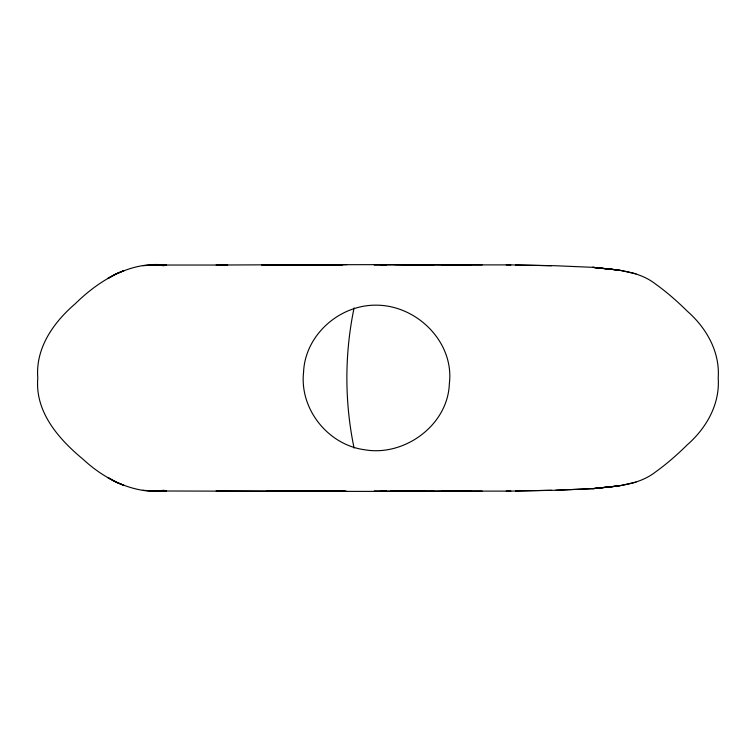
<?xml version="1.0" encoding="UTF-8"?>
<svg xmlns="http://www.w3.org/2000/svg" width="756" height="756" viewBox="0 0 756 756"><rect width="100%" height="100%" fill="white"/><g stroke="black" fill="none" stroke-linecap="round" stroke-linejoin="round"><path stroke-width="1.13" d="M354.073 307.928C344.481 354.195 344.481 401.805 354.073 448.072M555.83 490.238L593.365 488.641C614.515 486.316 637.828 485.721 655.386 472.075C666.811 463.891 677.376 454.573 687.384 444.717C706.51 427.943 720.071 404.073 718.2 378C720.081 351.927 706.501 328.057 687.384 311.283C677.376 301.427 666.811 292.109 655.386 283.925C637.828 270.279 614.515 269.684 593.365 267.359L554.951 265.715L515.479 265.054M515.479 490.946L554.951 490.285L592.524 488.641L619.051 485.9L636.004 482.167M157.059 265.035L166.547 265.186C131.261 260.612 99.244 280.107 75.08 303.912C53.449 322.462 35.343 348.166 37.8 378C34.814 411.944 58.656 438.99 82.99 459.204C105.471 480.051 135.192 494.66 166.547 490.814L157.059 490.965M163.976 490.238L159.705 490.814L162.965 490.814L155.339 490.965M593.365 488.641L618.531 485.9M592.524 488.641L619.051 485.9M380.854 264.969L386.533 264.761L374.012 264.761L394.556 264.619M346.9 264.619L327.754 264.893M331.279 264.893L343.092 264.619L323.634 264.893L341.145 264.619M551.408 490.285L511.377 491.107L442.118 491.107M152.117 490.965L160.499 490.814M506.227 491.107L510.848 491.031M319.126 264.893L336.949 264.619L309.44 264.893M314.449 264.893L339.057 264.619M410.262 491.107L390.162 491.381L425.808 491.107M381.931 491.381L417.851 491.107M334.71 264.619L299.962 264.893L333.046 264.619M394.623 491.381L433.963 491.107M281.818 264.893L328.34 264.619M403.572 491.381L460.338 491.107M434.038 491.381L471.432 491.107M216.159 265.035L320.1 264.619M424.116 491.381L482.092 491.107M338.376 264.619L261.538 264.798L409.752 264.619M266.481 264.893L303.969 264.893M442.118 264.893L511.377 264.893L551.408 265.715M227.679 265.035L152.041 265.035L142.95 265.715M619.051 270.1L592.524 267.359L619.051 270.1L636.004 273.833M142.95 490.285L152.041 490.965L320.1 491.381M266.481 491.107L303.969 491.107M327.943 491.381L409.752 491.381M338.376 491.381L216.159 490.965M434.038 264.619L482.092 264.893M403.572 264.619L471.432 264.893L416.461 264.619M281.818 491.107L328.34 491.381M394.556 491.381L374.012 491.239L386.533 491.239L380.854 491.022M333.046 491.381L299.962 491.107L332.224 491.381M417.851 264.893L394.623 264.619L433.963 264.893L385.891 264.619M309.44 491.107L336.949 491.381M339.057 491.381L319.126 491.107L341.145 491.381L327.754 491.107M314.449 491.107L334.71 491.381M506.227 264.893L510.848 264.969M152.117 265.035L160.499 265.186M323.634 491.107L344.774 491.381M155.339 265.035L162.965 265.186L159.705 265.186L163.976 265.762M346.9 491.381L333.991 491.107L346.087 491.381L335.683 491.107M593.365 267.359L618.531 270.1M303.562 372.226C299.461 409.09 327.972 444.83 364.59 449.754C404.365 456.785 447.892 425.203 449.338 383.821C454.536 342.166 416.83 305.112 376.119 305.169C339.453 304.819 305.055 335.031 303.562 372.226M116.122 273.833L107.787 278.473L116.141 273.833L124.192 270.506L116.141 273.833M124.192 485.494L116.122 482.167L107.787 477.527L116.122 482.167L124.192 485.494"/></g></svg>
